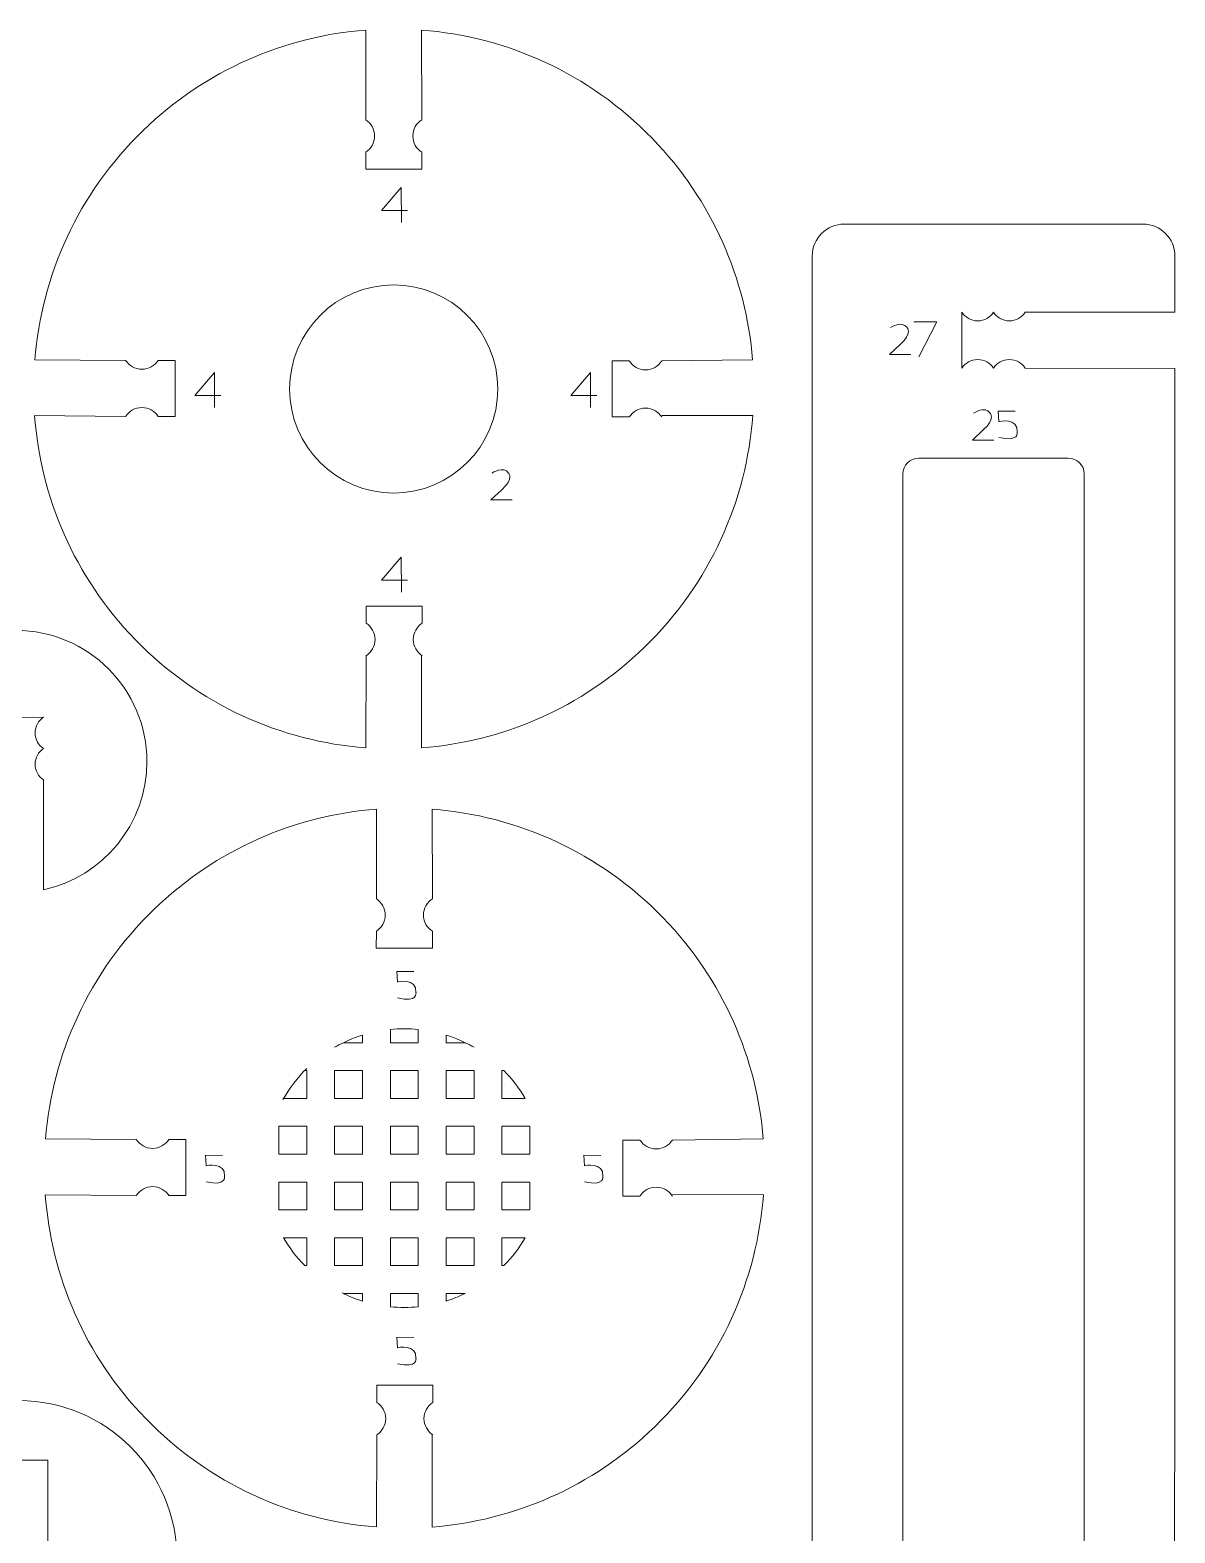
# Model space of a CAD drawing. Header units: centimetres. Extents: x -25 to 25, y -32.5 to 32.5.
# Drawn here: x -8.58 to -2.42, y 12.18 to 20.27 of the extents above; entities that cross this region are included whole.
import ezdxf

# ---------------------------------------------------------------- set-up
doc = ezdxf.new("R2010")
doc.units = ezdxf.units.CM
doc.header["$MEASUREMENT"] = 0
doc.layers.add('Capa 1', color=7, linetype='Continuous')

msp = doc.modelspace()

# ---------------------------------------------------------------- linework, layer by layer
at = {"layer": 'Capa 1', "color": 250, "lineweight": 9}
for points, knots in [([(-6.7736, 19.78507), (-6.7736, 19.78507), (-6.77306, 20.26761), (-6.77306, 20.26761), (-6.77306, 20.26761), (-7.20742, 20.23413), (-7.63309, 20.05464), (-7.97048, 19.72786), (-7.97048, 19.72786), (-8.32206, 19.38733), (-8.51676, 18.94587), (-8.55331, 18.49355), (-8.55331, 18.49355), (-8.55331, 18.49355), (-8.0647, 18.49055), (-8.0647, 18.49055)], [0, 0, 0, 0, 0.2, 0.2, 0.2, 0.2, 0.4, 0.4, 0.4, 0.4, 0.6, 0.6, 0.6, 0.6, 1, 1, 1, 1]), ([(-5.18134, 18.48735), (-5.18134, 18.48735), (-4.6926, 18.49355), (-4.6926, 18.49355), (-4.6926, 18.49355), (-4.72743, 18.92554), (-4.90677, 19.34852), (-5.23184, 19.68414), (-5.23184, 19.68414), (-5.57411, 20.03751), (-6.01833, 20.23236), (-6.47306, 20.26751), (-6.47306, 20.26751), (-6.47306, 20.26751), (-6.47226, 19.78507), (-6.47226, 19.78507)], [0, 0, 0, 0, 0.2, 0.2, 0.2, 0.2, 0.4, 0.4, 0.4, 0.4, 0.6, 0.6, 0.6, 0.6, 1, 1, 1, 1]), ([(-6.7736, 19.61056), (-6.7449, 19.62899), (-6.72588, 19.66118), (-6.72588, 19.69782), (-6.72588, 19.69782), (-6.72588, 19.73445), (-6.7449, 19.76665), (-6.7736, 19.78507)], [0, 0, 0, 0, 0.3333333, 0.3333333, 0.3333333, 0.3333333, 1, 1, 1, 1]), ([(-6.47226, 19.61056), (-6.50096, 19.62899), (-6.51998, 19.66118), (-6.51998, 19.69782), (-6.51998, 19.69782), (-6.51998, 19.73445), (-6.50096, 19.76665), (-6.47226, 19.78507)], [0, 0, 0, 0, 0.3333333, 0.3333333, 0.3333333, 0.3333333, 1, 1, 1, 1]), ([(-6.7736, 19.61055), (-6.7736, 19.61055), (-6.77371, 19.51895), (-6.77371, 19.51895), (-6.77371, 19.51895), (-6.77371, 19.51895), (-6.47226, 19.51895), (-6.47226, 19.51895), (-6.47226, 19.51895), (-6.47226, 19.51895), (-6.47226, 19.61057), (-6.47226, 19.61057)], [0, 0, 0, 0, 0.25, 0.25, 0.25, 0.25, 0.5, 0.5, 0.5, 0.5, 1, 1, 1, 1]), ([(-3.22624, 18.74914), (-3.22624, 18.74914), (-2.4209, 18.74914), (-2.4209, 18.74914), (-2.4209, 18.74914), (-2.4209, 18.74914), (-2.4209, 19.05194), (-2.4209, 19.05194), (-2.4209, 19.05194), (-2.4209, 19.05194), (-2.4218, 19.06944), (-2.4218, 19.06944), (-2.4218, 19.06944), (-2.4218, 19.06944), (-2.42442, 19.08646), (-2.42442, 19.08646), (-2.42442, 19.08646), (-2.42442, 19.08646), (-2.42869, 19.10289), (-2.42869, 19.10289), (-2.42869, 19.10289), (-2.42869, 19.10289), (-2.43449, 19.11865), (-2.43449, 19.11865), (-2.43449, 19.11865), (-2.43449, 19.11865), (-2.44177, 19.13364), (-2.44177, 19.13364), (-2.44177, 19.13364), (-2.44177, 19.13364), (-2.45042, 19.14781), (-2.45042, 19.14781), (-2.45042, 19.14781), (-2.45042, 19.14781), (-2.46036, 19.16106), (-2.46036, 19.16106), (-2.46036, 19.16106), (-2.46036, 19.16106), (-2.47149, 19.17325), (-2.47149, 19.17325), (-2.47149, 19.17325), (-2.47149, 19.17325), (-2.48371, 19.18439), (-2.48371, 19.18439), (-2.48371, 19.18439), (-2.48371, 19.18439), (-2.49699, 19.19429), (-2.49699, 19.19429), (-2.49699, 19.19429), (-2.49699, 19.19429), (-2.51119, 19.20291), (-2.51119, 19.20291), (-2.51119, 19.20291), (-2.51119, 19.20291), (-2.52623, 19.21017), (-2.52623, 19.21017), (-2.52623, 19.21017), (-2.52623, 19.21017), (-2.54202, 19.21597), (-2.54202, 19.21597), (-2.54202, 19.21597), (-2.54202, 19.21597), (-2.55848, 19.22024), (-2.55848, 19.22024), (-2.55848, 19.22024), (-2.55848, 19.22024), (-2.57553, 19.22286), (-2.57553, 19.22286), (-2.57553, 19.22286), (-2.57553, 19.22286), (-4.19971, 19.22373), (-4.19971, 19.22373), (-4.19971, 19.22373), (-4.19971, 19.22373), (-4.21723, 19.22286), (-4.21723, 19.22286), (-4.21723, 19.22286), (-4.21723, 19.22286), (-4.23428, 19.22024), (-4.23428, 19.22024), (-4.23428, 19.22024), (-4.23428, 19.22024), (-4.25077, 19.21597), (-4.25077, 19.21597), (-4.25077, 19.21597), (-4.25077, 19.21597), (-4.26656, 19.21017), (-4.26656, 19.21017), (-4.26656, 19.21017), (-4.26656, 19.21017), (-4.2816, 19.20291), (-4.2816, 19.20291), (-4.2816, 19.20291), (-4.2816, 19.20291), (-4.2958, 19.19429), (-4.2958, 19.19429), (-4.2958, 19.19429), (-4.2958, 19.19429), (-4.30905, 19.18439), (-4.30905, 19.18439), (-4.30905, 19.18439), (-4.30905, 19.18439), (-4.3213, 19.17325), (-4.3213, 19.17325), (-4.3213, 19.17325), (-4.3213, 19.17325), (-4.33243, 19.16106), (-4.33243, 19.16106), (-4.33243, 19.16106), (-4.33243, 19.16106), (-4.34237, 19.14781), (-4.34237, 19.14781), (-4.34237, 19.14781), (-4.34237, 19.14781), (-4.35101, 19.13364), (-4.35101, 19.13364), (-4.35101, 19.13364), (-4.35101, 19.13364), (-4.3583, 19.11865), (-4.3583, 19.11865), (-4.3583, 19.11865), (-4.3583, 19.11865), (-4.3641, 19.10289), (-4.3641, 19.10289), (-4.3641, 19.10289), (-4.3641, 19.10289), (-4.36837, 19.08646), (-4.36837, 19.08646), (-4.36837, 19.08646), (-4.36837, 19.08646), (-4.37096, 19.06944), (-4.37096, 19.06944), (-4.37096, 19.06944), (-4.37096, 19.06944), (-4.37186, 19.05194), (-4.37186, 19.05194), (-4.37186, 19.05194), (-4.37186, 19.05194), (-4.37198, 6.57106), (-4.37198, 6.57106)], [0, 0, 0, 0, 0.0277778, 0.0277778, 0.0277778, 0.0277778, 0.0555556, 0.0555556, 0.0555556, 0.0555556, 0.0833333, 0.0833333, 0.0833333, 0.0833333, 0.1111111, 0.1111111, 0.1111111, 0.1111111, 0.1388889, 0.1388889, 0.1388889, 0.1388889, 0.1666667, 0.1666667, 0.1666667, 0.1666667, 0.1944444, 0.1944444, 0.1944444, 0.1944444, 0.2222222, 0.2222222, 0.2222222, 0.2222222, 0.25, 0.25, 0.25, 0.25, 0.2777778, 0.2777778, 0.2777778, 0.2777778, 0.3055556, 0.3055556, 0.3055556, 0.3055556, 0.3333333, 0.3333333, 0.3333333, 0.3333333, 0.3611111, 0.3611111, 0.3611111, 0.3611111, 0.3888889, 0.3888889, 0.3888889, 0.3888889, 0.4166667, 0.4166667, 0.4166667, 0.4166667, 0.4444444, 0.4444444, 0.4444444, 0.4444444, 0.4722222, 0.4722222, 0.4722222, 0.4722222, 0.5, 0.5, 0.5, 0.5, 0.5277778, 0.5277778, 0.5277778, 0.5277778, 0.5555556, 0.5555556, 0.5555556, 0.5555556, 0.5833333, 0.5833333, 0.5833333, 0.5833333, 0.6111111, 0.6111111, 0.6111111, 0.6111111, 0.6388889, 0.6388889, 0.6388889, 0.6388889, 0.6666667, 0.6666667, 0.6666667, 0.6666667, 0.6944444, 0.6944444, 0.6944444, 0.6944444, 0.7222222, 0.7222222, 0.7222222, 0.7222222, 0.75, 0.75, 0.75, 0.75, 0.7777778, 0.7777778, 0.7777778, 0.7777778, 0.8055556, 0.8055556, 0.8055556, 0.8055556, 0.8333333, 0.8333333, 0.8333333, 0.8333333, 0.8611111, 0.8611111, 0.8611111, 0.8611111, 0.8888889, 0.8888889, 0.8888889, 0.8888889, 0.9166667, 0.9166667, 0.9166667, 0.9166667, 0.9444444, 0.9444444, 0.9444444, 0.9444444, 1, 1, 1, 1]), ([(-7.18305, 18.33668), (-7.18305, 18.02739), (-6.93233, 17.7767), (-6.62306, 17.7767), (-6.62306, 17.7767), (-6.31379, 17.77666), (-6.06306, 18.02739), (-6.06306, 18.33668), (-6.06306, 18.33668), (-6.06305, 18.64598), (-6.31379, 18.89667), (-6.62305, 18.89667), (-6.62305, 18.89667), (-6.93233, 18.89668), (-7.18305, 18.64598), (-7.18305, 18.33668)], [0, 0, 0, 0, 0.2, 0.2, 0.2, 0.2, 0.4, 0.4, 0.4, 0.4, 0.6, 0.6, 0.6, 0.6, 1, 1, 1, 1]), ([(-3.39638, 18.74914), (-3.41434, 18.72144), (-3.44573, 18.70308), (-3.48144, 18.70308), (-3.48144, 18.70308), (-3.51715, 18.70308), (-3.54854, 18.72144), (-3.5665, 18.74914)], [0, 0, 0, 0, 0.3333333, 0.3333333, 0.3333333, 0.3333333, 1, 1, 1, 1]), ([(-3.39637, 18.44913), (-3.41433, 18.47683), (-3.44572, 18.49519), (-3.48143, 18.49519), (-3.48143, 18.49519), (-3.51715, 18.49519), (-3.54854, 18.47683), (-3.56649, 18.44913), (-3.56649, 18.44913), (-3.56649, 18.44913), (-3.5665, 18.74914), (-3.5665, 18.74914)], [0, 0, 0, 0, 0.25, 0.25, 0.25, 0.25, 0.5, 0.5, 0.5, 0.5, 1, 1, 1, 1]), ([(-3.22625, 18.74914), (-3.24421, 18.72144), (-3.2756, 18.70308), (-3.31132, 18.70308), (-3.31132, 18.70308), (-3.34703, 18.70308), (-3.37842, 18.72144), (-3.39638, 18.74914)], [0, 0, 0, 0, 0.3333333, 0.3333333, 0.3333333, 0.3333333, 1, 1, 1, 1]), ([(-7.89019, 18.49055), (-7.90862, 18.46185), (-7.94081, 18.44283), (-7.97745, 18.44283), (-7.97745, 18.44283), (-8.01408, 18.44283), (-8.04628, 18.46185), (-8.0647, 18.49055)], [0, 0, 0, 0, 0.3333333, 0.3333333, 0.3333333, 0.3333333, 1, 1, 1, 1]), ([(-7.89019, 18.49055), (-7.89019, 18.49055), (-7.79859, 18.49066), (-7.79859, 18.49066), (-7.79859, 18.49066), (-7.79859, 18.49066), (-7.79859, 18.18921), (-7.79859, 18.18921), (-7.79859, 18.18921), (-7.79859, 18.18921), (-7.89021, 18.18921), (-7.89021, 18.18921)], [0, 0, 0, 0, 0.25, 0.25, 0.25, 0.25, 0.5, 0.5, 0.5, 0.5, 1, 1, 1, 1]), ([(-5.35585, 18.48735), (-5.35585, 18.48735), (-5.44745, 18.48746), (-5.44745, 18.48746), (-5.44745, 18.48746), (-5.44745, 18.48746), (-5.44745, 18.18601), (-5.44745, 18.18601), (-5.44745, 18.18601), (-5.44745, 18.18601), (-5.35583, 18.18601), (-5.35583, 18.18601)], [0, 0, 0, 0, 0.25, 0.25, 0.25, 0.25, 0.5, 0.5, 0.5, 0.5, 1, 1, 1, 1]), ([(-5.18134, 18.48735), (-5.19977, 18.45865), (-5.23196, 18.43963), (-5.2686, 18.43963), (-5.2686, 18.43963), (-5.30523, 18.43963), (-5.33743, 18.45865), (-5.35585, 18.48735)], [0, 0, 0, 0, 0.3333333, 0.3333333, 0.3333333, 0.3333333, 1, 1, 1, 1]), ([(-3.22625, 18.44913), (-3.2442, 18.47683), (-3.27559, 18.49519), (-3.31131, 18.49519), (-3.31131, 18.49519), (-3.34702, 18.49519), (-3.37841, 18.47683), (-3.39637, 18.44913)], [0, 0, 0, 0, 0.3333333, 0.3333333, 0.3333333, 0.3333333, 1, 1, 1, 1]), ([(-2.42237, 6.57106), (-2.42237, 6.57106), (-2.4209, 18.4462), (-2.4209, 18.4462), (-2.4209, 18.4462), (-2.4209, 18.4462), (-3.22624, 18.44913), (-3.22624, 18.44913)], [0, 0, 0, 0, 0.3333333, 0.3333333, 0.3333333, 0.3333333, 1, 1, 1, 1]), ([(-8.0647, 18.18921), (-8.0647, 18.18921), (-8.55441, 18.19354), (-8.55441, 18.19354), (-8.55441, 18.19354), (-8.52227, 17.75679), (-8.34271, 17.3284), (-8.0142, 16.98923), (-8.0142, 16.98923), (-7.67195, 16.63589), (-7.22776, 16.44103), (-6.77306, 16.40588), (-6.77306, 16.40588), (-6.77306, 16.40588), (-6.77106, 16.90194), (-6.77106, 16.90194)], [0, 0, 0, 0, 0.2, 0.2, 0.2, 0.2, 0.4, 0.4, 0.4, 0.4, 0.6, 0.6, 0.6, 0.6, 1, 1, 1, 1]), ([(-7.89019, 18.18921), (-7.90862, 18.21791), (-7.94081, 18.23693), (-7.97745, 18.23693), (-7.97745, 18.23693), (-8.01408, 18.23693), (-8.04628, 18.21791), (-8.0647, 18.18921)], [0, 0, 0, 0, 0.3333333, 0.3333333, 0.3333333, 0.3333333, 1, 1, 1, 1]), ([(-6.47333, 16.90436), (-6.47333, 16.90436), (-6.47305, 16.40575), (-6.47305, 16.40575), (-6.47305, 16.40575), (-6.03866, 16.43924), (-5.61298, 16.61871), (-5.27557, 16.94551), (-5.27557, 16.94551), (-4.92043, 17.28948), (-4.7254, 17.73643), (-4.69168, 18.19354), (-4.69168, 18.19354), (-4.69168, 18.19354), (-5.18055, 18.19382), (-5.18055, 18.19382)], [0, 0, 0, 0, 0.2, 0.2, 0.2, 0.2, 0.4, 0.4, 0.4, 0.4, 0.6, 0.6, 0.6, 0.6, 1, 1, 1, 1]), ([(-5.18134, 18.18601), (-5.19977, 18.21471), (-5.23196, 18.23373), (-5.2686, 18.23373), (-5.2686, 18.23373), (-5.30523, 18.23373), (-5.33743, 18.21471), (-5.35585, 18.18601)], [0, 0, 0, 0, 0.3333333, 0.3333333, 0.3333333, 0.3333333, 1, 1, 1, 1]), ([(-3.79837, 17.9647), (-3.79837, 17.9647), (-2.99442, 17.9647), (-2.99442, 17.9647), (-2.99442, 17.9647), (-2.99442, 17.9647), (-2.97712, 17.96294), (-2.97712, 17.96294), (-2.97712, 17.96294), (-2.97712, 17.96294), (-2.961, 17.95786), (-2.961, 17.95786), (-2.961, 17.95786), (-2.961, 17.95786), (-2.94638, 17.94988), (-2.94638, 17.94988), (-2.94638, 17.94988), (-2.94638, 17.94988), (-2.93363, 17.93931), (-2.93363, 17.93931), (-2.93363, 17.93931), (-2.93363, 17.93931), (-2.92311, 17.92656), (-2.92311, 17.92656), (-2.92311, 17.92656), (-2.92311, 17.92656), (-2.91516, 17.91194), (-2.91516, 17.91194), (-2.91516, 17.91194), (-2.91516, 17.91194), (-2.91013, 17.89587), (-2.91013, 17.89587), (-2.91013, 17.89587), (-2.91013, 17.89587), (-2.90838, 17.87866), (-2.90838, 17.87866), (-2.90838, 17.87866), (-2.90838, 17.87866), (-2.90838, 7.6509), (-2.90838, 7.6509), (-2.90838, 7.6509), (-2.90838, 7.6509), (-2.91013, 7.63369), (-2.91013, 7.63369), (-2.91013, 7.63369), (-2.91013, 7.63369), (-2.91518, 7.61762), (-2.91518, 7.61762), (-2.91518, 7.61762), (-2.91518, 7.61762), (-2.92319, 7.603), (-2.92319, 7.603), (-2.92319, 7.603), (-2.92319, 7.603), (-2.93377, 7.59022), (-2.93377, 7.59022), (-2.93377, 7.59022), (-2.93377, 7.59022), (-2.94652, 7.57967), (-2.94652, 7.57967), (-2.94652, 7.57967), (-2.94652, 7.57967), (-2.96114, 7.57167), (-2.96114, 7.57167), (-2.96114, 7.57167), (-2.96114, 7.57167), (-2.97721, 7.56662), (-2.97721, 7.56662), (-2.97721, 7.56662), (-2.97721, 7.56662), (-2.99442, 7.56483), (-2.99442, 7.56483), (-2.99442, 7.56483), (-2.99442, 7.56483), (-3.79837, 7.56483), (-3.79837, 7.56483), (-3.79837, 7.56483), (-3.79837, 7.56483), (-3.81555, 7.56659), (-3.81555, 7.56659), (-3.81555, 7.56659), (-3.81555, 7.56659), (-3.83165, 7.57164), (-3.83165, 7.57164), (-3.83165, 7.57164), (-3.83165, 7.57164), (-3.84627, 7.57959), (-3.84627, 7.57959), (-3.84627, 7.57959), (-3.84627, 7.57959), (-3.85902, 7.59011), (-3.85902, 7.59011), (-3.85902, 7.59011), (-3.85902, 7.59011), (-3.8696, 7.60286), (-3.8696, 7.60286), (-3.8696, 7.60286), (-3.8696, 7.60286), (-3.87758, 7.61748), (-3.87758, 7.61748), (-3.87758, 7.61748), (-3.87758, 7.61748), (-3.88265, 7.6336), (-3.88265, 7.6336), (-3.88265, 7.6336), (-3.88265, 7.6336), (-3.88441, 7.6509), (-3.88441, 7.6509), (-3.88441, 7.6509), (-3.88441, 7.6509), (-3.88441, 17.87866), (-3.88441, 17.87866), (-3.88441, 17.87866), (-3.88441, 17.87866), (-3.88265, 17.89595), (-3.88265, 17.89595), (-3.88265, 17.89595), (-3.88265, 17.89595), (-3.87763, 17.91208), (-3.87763, 17.91208), (-3.87763, 17.91208), (-3.87763, 17.91208), (-3.86968, 17.9267), (-3.86968, 17.9267), (-3.86968, 17.9267), (-3.86968, 17.9267), (-3.85913, 17.93945), (-3.85913, 17.93945), (-3.85913, 17.93945), (-3.85913, 17.93945), (-3.84638, 17.94997), (-3.84638, 17.94997), (-3.84638, 17.94997), (-3.84638, 17.94997), (-3.83179, 17.95792), (-3.83179, 17.95792), (-3.83179, 17.95792), (-3.83179, 17.95792), (-3.81567, 17.96294), (-3.81567, 17.96294), (-3.81567, 17.96294), (-3.81567, 17.96294), (-3.79837, 17.9647), (-3.79837, 17.9647)], [0, 0, 0, 0, 0.027027, 0.027027, 0.027027, 0.027027, 0.0540541, 0.0540541, 0.0540541, 0.0540541, 0.0810811, 0.0810811, 0.0810811, 0.0810811, 0.1081081, 0.1081081, 0.1081081, 0.1081081, 0.1351351, 0.1351351, 0.1351351, 0.1351351, 0.1621622, 0.1621622, 0.1621622, 0.1621622, 0.1891892, 0.1891892, 0.1891892, 0.1891892, 0.2162162, 0.2162162, 0.2162162, 0.2162162, 0.2432432, 0.2432432, 0.2432432, 0.2432432, 0.2702703, 0.2702703, 0.2702703, 0.2702703, 0.2972973, 0.2972973, 0.2972973, 0.2972973, 0.3243243, 0.3243243, 0.3243243, 0.3243243, 0.3513514, 0.3513514, 0.3513514, 0.3513514, 0.3783784, 0.3783784, 0.3783784, 0.3783784, 0.4054054, 0.4054054, 0.4054054, 0.4054054, 0.4324324, 0.4324324, 0.4324324, 0.4324324, 0.4594595, 0.4594595, 0.4594595, 0.4594595, 0.4864865, 0.4864865, 0.4864865, 0.4864865, 0.5135135, 0.5135135, 0.5135135, 0.5135135, 0.5405405, 0.5405405, 0.5405405, 0.5405405, 0.5675676, 0.5675676, 0.5675676, 0.5675676, 0.5945946, 0.5945946, 0.5945946, 0.5945946, 0.6216216, 0.6216216, 0.6216216, 0.6216216, 0.6486486, 0.6486486, 0.6486486, 0.6486486, 0.6756757, 0.6756757, 0.6756757, 0.6756757, 0.7027027, 0.7027027, 0.7027027, 0.7027027, 0.7297297, 0.7297297, 0.7297297, 0.7297297, 0.7567568, 0.7567568, 0.7567568, 0.7567568, 0.7837838, 0.7837838, 0.7837838, 0.7837838, 0.8108108, 0.8108108, 0.8108108, 0.8108108, 0.8378378, 0.8378378, 0.8378378, 0.8378378, 0.8648649, 0.8648649, 0.8648649, 0.8648649, 0.8918919, 0.8918919, 0.8918919, 0.8918919, 0.9189189, 0.9189189, 0.9189189, 0.9189189, 0.9459459, 0.9459459, 0.9459459, 0.9459459, 1, 1, 1, 1]), ([(-6.77106, 17.07647), (-6.77106, 17.07647), (-6.77117, 17.16807), (-6.77117, 17.16807), (-6.77117, 17.16807), (-6.77117, 17.16807), (-6.46972, 17.16807), (-6.46972, 17.16807), (-6.46972, 17.16807), (-6.46972, 17.16807), (-6.46972, 17.07645), (-6.46972, 17.07645)], [0, 0, 0, 0, 0.25, 0.25, 0.25, 0.25, 0.5, 0.5, 0.5, 0.5, 1, 1, 1, 1]), ([(-6.77106, 16.90194), (-6.74236, 16.92037), (-6.72334, 16.95256), (-6.72334, 16.9892), (-6.72334, 16.9892), (-6.72334, 17.02583), (-6.74236, 17.05803), (-6.77106, 17.07645)], [0, 0, 0, 0, 0.3333333, 0.3333333, 0.3333333, 0.3333333, 1, 1, 1, 1]), ([(-6.46972, 16.90194), (-6.49842, 16.92037), (-6.51744, 16.95256), (-6.51744, 16.9892), (-6.51744, 16.9892), (-6.51744, 17.02583), (-6.49842, 17.05803), (-6.46972, 17.07645)], [0, 0, 0, 0, 0.3333333, 0.3333333, 0.3333333, 0.3333333, 1, 1, 1, 1]), ([(-8.50591, 16.23343), (-8.50591, 16.23343), (-8.50591, 15.6429), (-8.50591, 15.6429), (-8.50591, 15.6429), (-8.18831, 15.71167), (-7.95035, 15.99423), (-7.95035, 16.33242), (-7.95035, 16.33242), (-7.95035, 16.7221), (-8.26624, 17.03798), (-8.65591, 17.03798), (-8.65591, 17.03798), (-9.04558, 17.03798), (-9.36147, 16.7221), (-9.36147, 16.33242), (-9.36147, 16.33242), (-9.36147, 15.99423), (-9.12351, 15.71166), (-8.80591, 15.6429), (-8.80591, 15.6429), (-8.80591, 15.6429), (-8.80592, 16.23327), (-8.80592, 16.23327)], [0, 0, 0, 0, 0.1428571, 0.1428571, 0.1428571, 0.1428571, 0.2857143, 0.2857143, 0.2857143, 0.2857143, 0.4285714, 0.4285714, 0.4285714, 0.4285714, 0.5714286, 0.5714286, 0.5714286, 0.5714286, 0.7142857, 0.7142857, 0.7142857, 0.7142857, 1, 1, 1, 1]), ([(-9.48906, 12.04405), (-9.48906, 12.51348), (-9.1085, 12.89404), (-8.63906, 12.89404), (-8.63906, 12.89404), (-8.16962, 12.89404), (-7.78907, 12.51348), (-7.78907, 12.04405), (-7.78907, 12.04405), (-7.78907, 11.57461), (-8.16962, 11.19404), (-8.63906, 11.19404), (-8.63906, 11.19404), (-9.1085, 11.19404), (-9.48906, 11.57461), (-9.48906, 12.04405)], [0, 0, 0, 0, 0.2, 0.2, 0.2, 0.2, 0.4, 0.4, 0.4, 0.4, 0.6, 0.6, 0.6, 0.6, 1, 1, 1, 1]), ([(-8.48406, 12.57405), (-8.48406, 12.57405), (-8.48406, 11.51404), (-8.48406, 11.51404), (-8.48406, 11.51404), (-8.48406, 11.51404), (-8.79407, 11.51404), (-8.79407, 11.51404), (-8.79407, 11.51404), (-8.79407, 11.51404), (-8.79407, 12.57405), (-8.79407, 12.57405), (-8.79407, 12.57405), (-8.79407, 12.57405), (-8.48406, 12.57405), (-8.48406, 12.57405)], [0, 0, 0, 0, 0.2, 0.2, 0.2, 0.2, 0.4, 0.4, 0.4, 0.4, 0.6, 0.6, 0.6, 0.6, 1, 1, 1, 1])]:
    msp.add_open_spline(points, degree=3, knots=knots, dxfattribs=at)
at = {"layer": 'Capa 1', "color": 22, "lineweight": 5}
for points, knots in [([(-6.54809, 19.29644), (-6.54809, 19.29644), (-6.68775, 19.29644), (-6.68775, 19.29644), (-6.68775, 19.29644), (-6.68775, 19.29644), (-6.5827, 19.42005), (-6.5827, 19.42005), (-6.5827, 19.42005), (-6.5827, 19.42005), (-6.58149, 19.23214), (-6.58149, 19.23214)], [0, 0, 0, 0, 0.25, 0.25, 0.25, 0.25, 0.5, 0.5, 0.5, 0.5, 1, 1, 1, 1]), ([(-3.95081, 18.66708), (-3.95081, 18.66708), (-3.88898, 18.70789), (-3.86182, 18.66708), (-3.86182, 18.66708), (-3.86182, 18.66708), (-3.8309, 18.63618), (-3.89889, 18.57684)], [0, 0, 0, 0, 0.3333333, 0.3333333, 0.3333333, 0.3333333, 1, 1, 1, 1]), ([(-3.82608, 18.69863), (-3.82608, 18.69863), (-3.70082, 18.69863), (-3.70082, 18.69863), (-3.70082, 18.69863), (-3.70082, 18.69863), (-3.79804, 18.50905), (-3.79804, 18.50905)], [0, 0, 0, 0, 0.3333333, 0.3333333, 0.3333333, 0.3333333, 1, 1, 1, 1]), ([(-3.89889, 18.57684), (-3.89889, 18.57684), (-3.95697, 18.52246), (-3.95697, 18.52246), (-3.95697, 18.52246), (-3.95697, 18.52246), (-3.84165, 18.52246), (-3.84165, 18.52246)], [0, 0, 0, 0, 0.3333333, 0.3333333, 0.3333333, 0.3333333, 1, 1, 1, 1]), ([(-7.55313, 18.301), (-7.55313, 18.301), (-7.69279, 18.301), (-7.69279, 18.301), (-7.69279, 18.301), (-7.69279, 18.301), (-7.58774, 18.42461), (-7.58774, 18.42461), (-7.58774, 18.42461), (-7.58774, 18.42461), (-7.58653, 18.2367), (-7.58653, 18.2367)], [0, 0, 0, 0, 0.25, 0.25, 0.25, 0.25, 0.5, 0.5, 0.5, 0.5, 1, 1, 1, 1]), ([(-5.53055, 18.301), (-5.53055, 18.301), (-5.67021, 18.301), (-5.67021, 18.301), (-5.67021, 18.301), (-5.67021, 18.301), (-5.56516, 18.42461), (-5.56516, 18.42461), (-5.56516, 18.42461), (-5.56516, 18.42461), (-5.56395, 18.2367), (-5.56395, 18.2367)], [0, 0, 0, 0, 0.25, 0.25, 0.25, 0.25, 0.5, 0.5, 0.5, 0.5, 1, 1, 1, 1]), ([(-3.50416, 18.20651), (-3.50416, 18.20651), (-3.44233, 18.24732), (-3.41517, 18.20651), (-3.41517, 18.20651), (-3.41517, 18.20651), (-3.38425, 18.17561), (-3.45224, 18.11627)], [0, 0, 0, 0, 0.3333333, 0.3333333, 0.3333333, 0.3333333, 1, 1, 1, 1]), ([(-3.27997, 18.21748), (-3.27997, 18.21748), (-3.37144, 18.21803), (-3.37144, 18.21803), (-3.37144, 18.21803), (-3.37144, 18.21803), (-3.36815, 18.16165), (-3.36815, 18.16165)], [0, 0, 0, 0, 0.3333333, 0.3333333, 0.3333333, 0.3333333, 1, 1, 1, 1]), ([(-3.45224, 18.11627), (-3.45224, 18.11627), (-3.51032, 18.06189), (-3.51032, 18.06189), (-3.51032, 18.06189), (-3.51032, 18.06189), (-3.395, 18.06189), (-3.395, 18.06189)], [0, 0, 0, 0, 0.3333333, 0.3333333, 0.3333333, 0.3333333, 1, 1, 1, 1]), ([(-3.36815, 18.16165), (-3.36815, 18.16165), (-3.26306, 18.18571), (-3.26924, 18.10448), (-3.26924, 18.10448), (-3.26924, 18.10448), (-3.25813, 18.04879), (-3.36815, 18.076)], [0, 0, 0, 0, 0.3333333, 0.3333333, 0.3333333, 0.3333333, 1, 1, 1, 1]), ([(-6.09408, 17.8845), (-6.09408, 17.8845), (-6.03225, 17.92531), (-6.00509, 17.8845), (-6.00509, 17.8845), (-6.00509, 17.8845), (-5.97417, 17.8536), (-6.04216, 17.79426)], [0, 0, 0, 0, 0.3333333, 0.3333333, 0.3333333, 0.3333333, 1, 1, 1, 1]), ([(-6.04216, 17.79426), (-6.04216, 17.79426), (-6.10024, 17.73988), (-6.10024, 17.73988), (-6.10024, 17.73988), (-6.10024, 17.73988), (-5.98492, 17.73988), (-5.98492, 17.73988)], [0, 0, 0, 0, 0.3333333, 0.3333333, 0.3333333, 0.3333333, 1, 1, 1, 1]), ([(-6.54809, 17.30877), (-6.54809, 17.30877), (-6.68775, 17.30877), (-6.68775, 17.30877), (-6.68775, 17.30877), (-6.68775, 17.30877), (-6.5827, 17.43238), (-6.5827, 17.43238), (-6.5827, 17.43238), (-6.5827, 17.43238), (-6.58149, 17.24447), (-6.58149, 17.24447)], [0, 0, 0, 0, 0.25, 0.25, 0.25, 0.25, 0.5, 0.5, 0.5, 0.5, 1, 1, 1, 1]), ([(-6.51395, 15.20275), (-6.51395, 15.20275), (-6.60542, 15.2033), (-6.60542, 15.2033), (-6.60542, 15.2033), (-6.60542, 15.2033), (-6.60213, 15.14692), (-6.60213, 15.14692)], [0, 0, 0, 0, 0.3333333, 0.3333333, 0.3333333, 0.3333333, 1, 1, 1, 1]), ([(-6.60213, 15.14692), (-6.60213, 15.14692), (-6.49704, 15.17098), (-6.50322, 15.08975), (-6.50322, 15.08975), (-6.50322, 15.08975), (-6.49211, 15.03406), (-6.60213, 15.06127)], [0, 0, 0, 0, 0.3333333, 0.3333333, 0.3333333, 0.3333333, 1, 1, 1, 1]), ([(-7.54381, 14.21343), (-7.54381, 14.21343), (-7.63528, 14.21398), (-7.63528, 14.21398), (-7.63528, 14.21398), (-7.63528, 14.21398), (-7.63199, 14.1576), (-7.63199, 14.1576)], [0, 0, 0, 0, 0.3333333, 0.3333333, 0.3333333, 0.3333333, 1, 1, 1, 1]), ([(-7.63199, 14.1576), (-7.63199, 14.1576), (-7.5269, 14.18166), (-7.53308, 14.10043), (-7.53308, 14.10043), (-7.53308, 14.10043), (-7.52197, 14.04474), (-7.63199, 14.07195)], [0, 0, 0, 0, 0.3333333, 0.3333333, 0.3333333, 0.3333333, 1, 1, 1, 1]), ([(-5.50853, 14.21343), (-5.50853, 14.21343), (-5.6, 14.21398), (-5.6, 14.21398), (-5.6, 14.21398), (-5.6, 14.21398), (-5.59671, 14.1576), (-5.59671, 14.1576)], [0, 0, 0, 0, 0.3333333, 0.3333333, 0.3333333, 0.3333333, 1, 1, 1, 1]), ([(-5.59671, 14.1576), (-5.59671, 14.1576), (-5.49162, 14.18166), (-5.4978, 14.10043), (-5.4978, 14.10043), (-5.4978, 14.10043), (-5.48669, 14.04474), (-5.59671, 14.07195)], [0, 0, 0, 0, 0.3333333, 0.3333333, 0.3333333, 0.3333333, 1, 1, 1, 1]), ([(-6.51395, 13.23447), (-6.51395, 13.23447), (-6.60542, 13.23502), (-6.60542, 13.23502), (-6.60542, 13.23502), (-6.60542, 13.23502), (-6.60213, 13.17864), (-6.60213, 13.17864)], [0, 0, 0, 0, 0.3333333, 0.3333333, 0.3333333, 0.3333333, 1, 1, 1, 1]), ([(-6.60213, 13.17864), (-6.60213, 13.17864), (-6.49704, 13.2027), (-6.50322, 13.12147), (-6.50322, 13.12147), (-6.50322, 13.12147), (-6.49211, 13.06578), (-6.60213, 13.09299)], [0, 0, 0, 0, 0.3333333, 0.3333333, 0.3333333, 0.3333333, 1, 1, 1, 1])]:
    msp.add_open_spline(points, degree=3, knots=knots, dxfattribs=at)
at = {"layer": 'Capa 1', "color": 250, "lineweight": 9}
msp.add_open_spline([(-8.80592, 16.57015), (-8.80592, 16.57015), (-8.50591, 16.57031), (-8.50591, 16.57031)], degree=3, dxfattribs=at)
at = {"layer": 'Capa 1', "color": 250, "lineweight": 18}
for points, knots in [([(-8.50591, 16.57031), (-8.53361, 16.55253), (-8.55197, 16.52145), (-8.55197, 16.48609), (-8.55197, 16.48609), (-8.55197, 16.45073), (-8.53361, 16.41965), (-8.50591, 16.40187)], [0, 0, 0, 0, 0.3333333, 0.3333333, 0.3333333, 0.3333333, 1, 1, 1, 1]), ([(-8.50591, 16.40187), (-8.53361, 16.38409), (-8.55197, 16.35301), (-8.55197, 16.31765), (-8.55197, 16.31765), (-8.55197, 16.28229), (-8.53361, 16.25121), (-8.50591, 16.23343)], [0, 0, 0, 0, 0.3333333, 0.3333333, 0.3333333, 0.3333333, 1, 1, 1, 1]), ([(-6.7163, 15.59361), (-6.7163, 15.59361), (-6.71576, 16.07615), (-6.71576, 16.07615), (-6.71576, 16.07615), (-7.15012, 16.04267), (-7.57579, 15.86318), (-7.91318, 15.5364), (-7.91318, 15.5364), (-8.26476, 15.19587), (-8.45946, 14.75441), (-8.49601, 14.30209), (-8.49601, 14.30209), (-8.49601, 14.30209), (-8.0074, 14.29909), (-8.0074, 14.29909)], [0, 0, 0, 0, 0.2, 0.2, 0.2, 0.2, 0.4, 0.4, 0.4, 0.4, 0.6, 0.6, 0.6, 0.6, 1, 1, 1, 1]), ([(-5.12404, 14.29589), (-5.12404, 14.29589), (-4.6353, 14.30209), (-4.6353, 14.30209), (-4.6353, 14.30209), (-4.67013, 14.73408), (-4.84947, 15.15706), (-5.17454, 15.49268), (-5.17454, 15.49268), (-5.51681, 15.84605), (-5.96103, 16.0409), (-6.41576, 16.07605), (-6.41576, 16.07605), (-6.41576, 16.07605), (-6.41496, 15.59361), (-6.41496, 15.59361)], [0, 0, 0, 0, 0.2, 0.2, 0.2, 0.2, 0.4, 0.4, 0.4, 0.4, 0.6, 0.6, 0.6, 0.6, 1, 1, 1, 1]), ([(-6.7163, 15.4191), (-6.6876, 15.43753), (-6.66858, 15.46972), (-6.66858, 15.50636), (-6.66858, 15.50636), (-6.66858, 15.54299), (-6.6876, 15.57519), (-6.7163, 15.59361)], [0, 0, 0, 0, 0.3333333, 0.3333333, 0.3333333, 0.3333333, 1, 1, 1, 1]), ([(-6.41496, 15.4191), (-6.44366, 15.43753), (-6.46268, 15.46972), (-6.46268, 15.50636), (-6.46268, 15.50636), (-6.46268, 15.54299), (-6.44366, 15.57519), (-6.41496, 15.59361)], [0, 0, 0, 0, 0.3333333, 0.3333333, 0.3333333, 0.3333333, 1, 1, 1, 1]), ([(-6.7163, 15.41909), (-6.7163, 15.41909), (-6.71641, 15.32749), (-6.71641, 15.32749), (-6.71641, 15.32749), (-6.71641, 15.32749), (-6.41496, 15.32749), (-6.41496, 15.32749), (-6.41496, 15.32749), (-6.41496, 15.32749), (-6.41496, 15.41911), (-6.41496, 15.41911)], [0, 0, 0, 0, 0.25, 0.25, 0.25, 0.25, 0.5, 0.5, 0.5, 0.5, 1, 1, 1, 1]), ([(-6.49077, 14.8915), (-6.49077, 14.8915), (-6.49077, 14.81991), (-6.49077, 14.81991), (-6.49077, 14.81991), (-6.49077, 14.81991), (-6.6407, 14.81991), (-6.6407, 14.81991), (-6.6407, 14.81991), (-6.6407, 14.81991), (-6.6407, 14.8915), (-6.6407, 14.8915), (-6.6407, 14.8915), (-6.61605, 14.89395), (-6.59105, 14.89522), (-6.56576, 14.89522), (-6.56576, 14.89522), (-6.54045, 14.89522), (-6.51544, 14.89395), (-6.49077, 14.8915)], [0, 0, 0, 0, 0.1666667, 0.1666667, 0.1666667, 0.1666667, 0.3333333, 0.3333333, 0.3333333, 0.3333333, 0.5, 0.5, 0.5, 0.5, 0.6666667, 0.6666667, 0.6666667, 0.6666667, 1, 1, 1, 1]), ([(-6.79063, 14.8609), (-6.79063, 14.8609), (-6.79063, 14.81991), (-6.79063, 14.81991), (-6.79063, 14.81991), (-6.79063, 14.81991), (-6.89358, 14.81991), (-6.89358, 14.81991), (-6.89358, 14.81991), (-6.90957, 14.81213), (-6.92524, 14.80379), (-6.94056, 14.79493), (-6.94056, 14.79493), (-6.94056, 14.79493), (-6.94056, 14.79498), (-6.94056, 14.79498), (-6.94056, 14.79498), (-6.89357, 14.82215), (-6.84335, 14.84435), (-6.79063, 14.8609)], [0, 0, 0, 0, 0.1666667, 0.1666667, 0.1666667, 0.1666667, 0.3333333, 0.3333333, 0.3333333, 0.3333333, 0.5, 0.5, 0.5, 0.5, 0.6666667, 0.6666667, 0.6666667, 0.6666667, 1, 1, 1, 1]), ([(-6.19091, 14.79495), (-6.19091, 14.79495), (-6.19091, 14.79492), (-6.19091, 14.79492), (-6.19091, 14.79492), (-6.20624, 14.80379), (-6.22191, 14.81212), (-6.2379, 14.81991), (-6.2379, 14.81991), (-6.2379, 14.81991), (-6.34084, 14.81991), (-6.34084, 14.81991), (-6.34084, 14.81991), (-6.34084, 14.81991), (-6.34084, 14.86089), (-6.34084, 14.86089), (-6.34084, 14.86089), (-6.28812, 14.84433), (-6.23791, 14.82212), (-6.19091, 14.79495)], [0, 0, 0, 0, 0.1666667, 0.1666667, 0.1666667, 0.1666667, 0.3333333, 0.3333333, 0.3333333, 0.3333333, 0.5, 0.5, 0.5, 0.5, 0.6666667, 0.6666667, 0.6666667, 0.6666667, 1, 1, 1, 1]), ([(-7.09049, 14.68102), (-7.09049, 14.68102), (-7.09049, 14.68098), (-7.09049, 14.68098), (-7.09049, 14.68098), (-7.09419, 14.67735), (-7.09786, 14.67368), (-7.10149, 14.66998), (-7.10149, 14.66998), (-7.10149, 14.66998), (-7.09049, 14.66998), (-7.09049, 14.66998), (-7.09049, 14.66998), (-7.09049, 14.66998), (-7.09049, 14.52005), (-7.09049, 14.52005), (-7.09049, 14.52005), (-7.09049, 14.52005), (-7.21547, 14.52005), (-7.21547, 14.52005), (-7.21547, 14.52005), (-7.21547, 14.52005), (-7.21926, 14.51342), (-7.21926, 14.51342), (-7.21926, 14.51342), (-7.18433, 14.57525), (-7.14088, 14.63166), (-7.09049, 14.68102)], [0, 0, 0, 0, 0.125, 0.125, 0.125, 0.125, 0.25, 0.25, 0.25, 0.25, 0.375, 0.375, 0.375, 0.375, 0.5, 0.5, 0.5, 0.5, 0.625, 0.625, 0.625, 0.625, 0.75, 0.75, 0.75, 0.75, 1, 1, 1, 1]), ([(-6.79063, 14.66998), (-6.79063, 14.66998), (-6.79063, 14.52005), (-6.79063, 14.52005), (-6.79063, 14.52005), (-6.79063, 14.52005), (-6.94056, 14.52005), (-6.94056, 14.52005), (-6.94056, 14.52005), (-6.94056, 14.52005), (-6.94056, 14.66998), (-6.94056, 14.66998), (-6.94056, 14.66998), (-6.94056, 14.66998), (-6.79063, 14.66998), (-6.79063, 14.66998)], [0, 0, 0, 0, 0.2, 0.2, 0.2, 0.2, 0.4, 0.4, 0.4, 0.4, 0.6, 0.6, 0.6, 0.6, 1, 1, 1, 1]), ([(-6.49077, 14.66998), (-6.49077, 14.66998), (-6.49077, 14.52005), (-6.49077, 14.52005), (-6.49077, 14.52005), (-6.49077, 14.52005), (-6.6407, 14.52005), (-6.6407, 14.52005), (-6.6407, 14.52005), (-6.6407, 14.52005), (-6.6407, 14.66998), (-6.6407, 14.66998), (-6.6407, 14.66998), (-6.6407, 14.66998), (-6.49077, 14.66998), (-6.49077, 14.66998)], [0, 0, 0, 0, 0.2, 0.2, 0.2, 0.2, 0.4, 0.4, 0.4, 0.4, 0.6, 0.6, 0.6, 0.6, 1, 1, 1, 1]), ([(-6.19091, 14.66998), (-6.19091, 14.66998), (-6.19091, 14.52005), (-6.19091, 14.52005), (-6.19091, 14.52005), (-6.19091, 14.52005), (-6.34084, 14.52005), (-6.34084, 14.52005), (-6.34084, 14.52005), (-6.34084, 14.52005), (-6.34084, 14.66998), (-6.34084, 14.66998), (-6.34084, 14.66998), (-6.34084, 14.66998), (-6.19091, 14.66998), (-6.19091, 14.66998)], [0, 0, 0, 0, 0.2, 0.2, 0.2, 0.2, 0.4, 0.4, 0.4, 0.4, 0.6, 0.6, 0.6, 0.6, 1, 1, 1, 1]), ([(-6.04098, 14.52005), (-6.04098, 14.52005), (-6.04098, 14.66998), (-6.04098, 14.66998), (-6.04098, 14.66998), (-6.04098, 14.66998), (-6.02999, 14.66998), (-6.02999, 14.66998), (-6.02999, 14.66998), (-5.98604, 14.62511), (-5.94769, 14.57477), (-5.91604, 14.52005), (-5.91604, 14.52005), (-5.91604, 14.52005), (-6.04098, 14.52005), (-6.04098, 14.52005)], [0, 0, 0, 0, 0.2, 0.2, 0.2, 0.2, 0.4, 0.4, 0.4, 0.4, 0.6, 0.6, 0.6, 0.6, 1, 1, 1, 1]), ([(-7.09049, 14.37012), (-7.09049, 14.37012), (-7.09049, 14.22019), (-7.09049, 14.22019), (-7.09049, 14.22019), (-7.09049, 14.22019), (-7.24042, 14.22019), (-7.24042, 14.22019), (-7.24042, 14.22019), (-7.24042, 14.22019), (-7.24042, 14.37012), (-7.24042, 14.37012), (-7.24042, 14.37012), (-7.24042, 14.37012), (-7.09049, 14.37012), (-7.09049, 14.37012)], [0, 0, 0, 0, 0.2, 0.2, 0.2, 0.2, 0.4, 0.4, 0.4, 0.4, 0.6, 0.6, 0.6, 0.6, 1, 1, 1, 1]), ([(-6.79063, 14.37012), (-6.79063, 14.37012), (-6.79063, 14.22019), (-6.79063, 14.22019), (-6.79063, 14.22019), (-6.79063, 14.22019), (-6.94056, 14.22019), (-6.94056, 14.22019), (-6.94056, 14.22019), (-6.94056, 14.22019), (-6.94056, 14.37012), (-6.94056, 14.37012), (-6.94056, 14.37012), (-6.94056, 14.37012), (-6.79063, 14.37012), (-6.79063, 14.37012)], [0, 0, 0, 0, 0.2, 0.2, 0.2, 0.2, 0.4, 0.4, 0.4, 0.4, 0.6, 0.6, 0.6, 0.6, 1, 1, 1, 1]), ([(-6.49077, 14.37012), (-6.49077, 14.37012), (-6.49077, 14.22019), (-6.49077, 14.22019), (-6.49077, 14.22019), (-6.49077, 14.22019), (-6.6407, 14.22019), (-6.6407, 14.22019), (-6.6407, 14.22019), (-6.6407, 14.22019), (-6.6407, 14.37012), (-6.6407, 14.37012), (-6.6407, 14.37012), (-6.6407, 14.37012), (-6.49077, 14.37012), (-6.49077, 14.37012)], [0, 0, 0, 0, 0.2, 0.2, 0.2, 0.2, 0.4, 0.4, 0.4, 0.4, 0.6, 0.6, 0.6, 0.6, 1, 1, 1, 1]), ([(-6.19091, 14.37012), (-6.19091, 14.37012), (-6.19091, 14.22019), (-6.19091, 14.22019), (-6.19091, 14.22019), (-6.19091, 14.22019), (-6.34084, 14.22019), (-6.34084, 14.22019), (-6.34084, 14.22019), (-6.34084, 14.22019), (-6.34084, 14.37012), (-6.34084, 14.37012), (-6.34084, 14.37012), (-6.34084, 14.37012), (-6.19091, 14.37012), (-6.19091, 14.37012)], [0, 0, 0, 0, 0.2, 0.2, 0.2, 0.2, 0.4, 0.4, 0.4, 0.4, 0.6, 0.6, 0.6, 0.6, 1, 1, 1, 1]), ([(-5.89105, 14.37012), (-5.89105, 14.37012), (-5.89105, 14.22019), (-5.89105, 14.22019), (-5.89105, 14.22019), (-5.89105, 14.22019), (-6.04098, 14.22019), (-6.04098, 14.22019), (-6.04098, 14.22019), (-6.04098, 14.22019), (-6.04098, 14.37012), (-6.04098, 14.37012), (-6.04098, 14.37012), (-6.04098, 14.37012), (-5.89105, 14.37012), (-5.89105, 14.37012)], [0, 0, 0, 0, 0.2, 0.2, 0.2, 0.2, 0.4, 0.4, 0.4, 0.4, 0.6, 0.6, 0.6, 0.6, 1, 1, 1, 1]), ([(-7.83289, 14.29909), (-7.85132, 14.27039), (-7.88351, 14.25137), (-7.92015, 14.25137), (-7.92015, 14.25137), (-7.95678, 14.25137), (-7.98898, 14.27039), (-8.0074, 14.29909)], [0, 0, 0, 0, 0.3333333, 0.3333333, 0.3333333, 0.3333333, 1, 1, 1, 1]), ([(-7.83289, 14.29909), (-7.83289, 14.29909), (-7.74129, 14.2992), (-7.74129, 14.2992), (-7.74129, 14.2992), (-7.74129, 14.2992), (-7.74129, 13.99775), (-7.74129, 13.99775), (-7.74129, 13.99775), (-7.74129, 13.99775), (-7.83291, 13.99775), (-7.83291, 13.99775)], [0, 0, 0, 0, 0.25, 0.25, 0.25, 0.25, 0.5, 0.5, 0.5, 0.5, 1, 1, 1, 1]), ([(-5.29855, 14.29589), (-5.29855, 14.29589), (-5.39015, 14.296), (-5.39015, 14.296), (-5.39015, 14.296), (-5.39015, 14.296), (-5.39015, 13.99455), (-5.39015, 13.99455), (-5.39015, 13.99455), (-5.39015, 13.99455), (-5.29853, 13.99455), (-5.29853, 13.99455)], [0, 0, 0, 0, 0.25, 0.25, 0.25, 0.25, 0.5, 0.5, 0.5, 0.5, 1, 1, 1, 1]), ([(-5.12404, 14.29589), (-5.14247, 14.26719), (-5.17466, 14.24817), (-5.2113, 14.24817), (-5.2113, 14.24817), (-5.24793, 14.24817), (-5.28013, 14.26719), (-5.29855, 14.29589)], [0, 0, 0, 0, 0.3333333, 0.3333333, 0.3333333, 0.3333333, 1, 1, 1, 1]), ([(-7.09049, 14.07026), (-7.09049, 14.07026), (-7.09049, 13.92033), (-7.09049, 13.92033), (-7.09049, 13.92033), (-7.09049, 13.92033), (-7.24042, 13.92033), (-7.24042, 13.92033), (-7.24042, 13.92033), (-7.24042, 13.92033), (-7.24042, 14.07026), (-7.24042, 14.07026), (-7.24042, 14.07026), (-7.24042, 14.07026), (-7.09049, 14.07026), (-7.09049, 14.07026)], [0, 0, 0, 0, 0.2, 0.2, 0.2, 0.2, 0.4, 0.4, 0.4, 0.4, 0.6, 0.6, 0.6, 0.6, 1, 1, 1, 1]), ([(-6.79063, 14.07026), (-6.79063, 14.07026), (-6.79063, 13.92033), (-6.79063, 13.92033), (-6.79063, 13.92033), (-6.79063, 13.92033), (-6.94056, 13.92033), (-6.94056, 13.92033), (-6.94056, 13.92033), (-6.94056, 13.92033), (-6.94056, 14.07026), (-6.94056, 14.07026), (-6.94056, 14.07026), (-6.94056, 14.07026), (-6.79063, 14.07026), (-6.79063, 14.07026)], [0, 0, 0, 0, 0.2, 0.2, 0.2, 0.2, 0.4, 0.4, 0.4, 0.4, 0.6, 0.6, 0.6, 0.6, 1, 1, 1, 1]), ([(-6.49077, 14.07026), (-6.49077, 14.07026), (-6.49077, 13.92033), (-6.49077, 13.92033), (-6.49077, 13.92033), (-6.49077, 13.92033), (-6.6407, 13.92033), (-6.6407, 13.92033), (-6.6407, 13.92033), (-6.6407, 13.92033), (-6.6407, 14.07026), (-6.6407, 14.07026), (-6.6407, 14.07026), (-6.6407, 14.07026), (-6.49077, 14.07026), (-6.49077, 14.07026)], [0, 0, 0, 0, 0.2, 0.2, 0.2, 0.2, 0.4, 0.4, 0.4, 0.4, 0.6, 0.6, 0.6, 0.6, 1, 1, 1, 1]), ([(-6.19091, 14.07026), (-6.19091, 14.07026), (-6.19091, 13.92033), (-6.19091, 13.92033), (-6.19091, 13.92033), (-6.19091, 13.92033), (-6.34084, 13.92033), (-6.34084, 13.92033), (-6.34084, 13.92033), (-6.34084, 13.92033), (-6.34084, 14.07026), (-6.34084, 14.07026), (-6.34084, 14.07026), (-6.34084, 14.07026), (-6.19091, 14.07026), (-6.19091, 14.07026)], [0, 0, 0, 0, 0.2, 0.2, 0.2, 0.2, 0.4, 0.4, 0.4, 0.4, 0.6, 0.6, 0.6, 0.6, 1, 1, 1, 1]), ([(-5.89105, 14.07026), (-5.89105, 14.07026), (-5.89105, 13.92033), (-5.89105, 13.92033), (-5.89105, 13.92033), (-5.89105, 13.92033), (-6.04098, 13.92033), (-6.04098, 13.92033), (-6.04098, 13.92033), (-6.04098, 13.92033), (-6.04098, 14.07026), (-6.04098, 14.07026), (-6.04098, 14.07026), (-6.04098, 14.07026), (-5.89105, 14.07026), (-5.89105, 14.07026)], [0, 0, 0, 0, 0.2, 0.2, 0.2, 0.2, 0.4, 0.4, 0.4, 0.4, 0.6, 0.6, 0.6, 0.6, 1, 1, 1, 1]), ([(-8.0074, 13.99775), (-8.0074, 13.99775), (-8.49711, 14.00208), (-8.49711, 14.00208), (-8.49711, 14.00208), (-8.46497, 13.56533), (-8.28541, 13.13694), (-7.9569, 12.79777), (-7.9569, 12.79777), (-7.61465, 12.44443), (-7.17046, 12.24957), (-6.71576, 12.21442), (-6.71576, 12.21442), (-6.71576, 12.21442), (-6.71376, 12.71048), (-6.71376, 12.71048)], [0, 0, 0, 0, 0.2, 0.2, 0.2, 0.2, 0.4, 0.4, 0.4, 0.4, 0.6, 0.6, 0.6, 0.6, 1, 1, 1, 1]), ([(-7.83289, 13.99775), (-7.85132, 14.02645), (-7.88351, 14.04547), (-7.92015, 14.04547), (-7.92015, 14.04547), (-7.95678, 14.04547), (-7.98898, 14.02645), (-8.0074, 13.99775)], [0, 0, 0, 0, 0.3333333, 0.3333333, 0.3333333, 0.3333333, 1, 1, 1, 1]), ([(-6.41603, 12.7129), (-6.41603, 12.7129), (-6.41575, 12.21429), (-6.41575, 12.21429), (-6.41575, 12.21429), (-5.98136, 12.24778), (-5.55568, 12.42725), (-5.21827, 12.75405), (-5.21827, 12.75405), (-4.86313, 13.09802), (-4.6681, 13.54497), (-4.63438, 14.00208), (-4.63438, 14.00208), (-4.63438, 14.00208), (-5.12325, 14.00236), (-5.12325, 14.00236)], [0, 0, 0, 0, 0.2, 0.2, 0.2, 0.2, 0.4, 0.4, 0.4, 0.4, 0.6, 0.6, 0.6, 0.6, 1, 1, 1, 1]), ([(-5.12404, 13.99455), (-5.14247, 14.02325), (-5.17466, 14.04227), (-5.2113, 14.04227), (-5.2113, 14.04227), (-5.24793, 14.04227), (-5.28013, 14.02325), (-5.29855, 13.99455)], [0, 0, 0, 0, 0.3333333, 0.3333333, 0.3333333, 0.3333333, 1, 1, 1, 1]), ([(-7.09049, 13.7704), (-7.09049, 13.7704), (-7.09049, 13.62047), (-7.09049, 13.62047), (-7.09049, 13.62047), (-7.09049, 13.62047), (-7.10154, 13.62047), (-7.10154, 13.62047), (-7.10154, 13.62047), (-7.14549, 13.66533), (-7.18385, 13.71568), (-7.21549, 13.7704), (-7.21549, 13.7704), (-7.21549, 13.7704), (-7.09049, 13.7704), (-7.09049, 13.7704)], [0, 0, 0, 0, 0.2, 0.2, 0.2, 0.2, 0.4, 0.4, 0.4, 0.4, 0.6, 0.6, 0.6, 0.6, 1, 1, 1, 1]), ([(-6.79063, 13.7704), (-6.79063, 13.7704), (-6.79063, 13.62047), (-6.79063, 13.62047), (-6.79063, 13.62047), (-6.79063, 13.62047), (-6.94056, 13.62047), (-6.94056, 13.62047), (-6.94056, 13.62047), (-6.94056, 13.62047), (-6.94056, 13.7704), (-6.94056, 13.7704), (-6.94056, 13.7704), (-6.94056, 13.7704), (-6.79063, 13.7704), (-6.79063, 13.7704)], [0, 0, 0, 0, 0.2, 0.2, 0.2, 0.2, 0.4, 0.4, 0.4, 0.4, 0.6, 0.6, 0.6, 0.6, 1, 1, 1, 1]), ([(-6.49077, 13.7704), (-6.49077, 13.7704), (-6.49077, 13.62047), (-6.49077, 13.62047), (-6.49077, 13.62047), (-6.49077, 13.62047), (-6.6407, 13.62047), (-6.6407, 13.62047), (-6.6407, 13.62047), (-6.6407, 13.62047), (-6.6407, 13.7704), (-6.6407, 13.7704), (-6.6407, 13.7704), (-6.6407, 13.7704), (-6.49077, 13.7704), (-6.49077, 13.7704)], [0, 0, 0, 0, 0.2, 0.2, 0.2, 0.2, 0.4, 0.4, 0.4, 0.4, 0.6, 0.6, 0.6, 0.6, 1, 1, 1, 1]), ([(-6.19091, 13.7704), (-6.19091, 13.7704), (-6.19091, 13.62047), (-6.19091, 13.62047), (-6.19091, 13.62047), (-6.19091, 13.62047), (-6.34084, 13.62047), (-6.34084, 13.62047), (-6.34084, 13.62047), (-6.34084, 13.62047), (-6.34084, 13.7704), (-6.34084, 13.7704), (-6.34084, 13.7704), (-6.34084, 13.7704), (-6.19091, 13.7704), (-6.19091, 13.7704)], [0, 0, 0, 0, 0.2, 0.2, 0.2, 0.2, 0.4, 0.4, 0.4, 0.4, 0.6, 0.6, 0.6, 0.6, 1, 1, 1, 1]), ([(-5.91603, 13.7704), (-5.94768, 13.71568), (-5.98604, 13.66534), (-6.02998, 13.62047), (-6.02998, 13.62047), (-6.02998, 13.62047), (-6.04098, 13.62047), (-6.04098, 13.62047), (-6.04098, 13.62047), (-6.04098, 13.62047), (-6.04098, 13.7704), (-6.04098, 13.7704), (-6.04098, 13.7704), (-6.04098, 13.7704), (-5.91603, 13.7704), (-5.91603, 13.7704)], [0, 0, 0, 0, 0.2, 0.2, 0.2, 0.2, 0.4, 0.4, 0.4, 0.4, 0.6, 0.6, 0.6, 0.6, 1, 1, 1, 1]), ([(-6.79063, 13.47054), (-6.79063, 13.47054), (-6.79063, 13.42954), (-6.79063, 13.42954), (-6.79063, 13.42954), (-6.82852, 13.44144), (-6.86512, 13.45625), (-6.90016, 13.47373), (-6.90016, 13.47373), (-6.90016, 13.47373), (-6.89368, 13.47054), (-6.89368, 13.47054), (-6.89368, 13.47054), (-6.89368, 13.47054), (-6.79063, 13.47054), (-6.79063, 13.47054)], [0, 0, 0, 0, 0.2, 0.2, 0.2, 0.2, 0.4, 0.4, 0.4, 0.4, 0.6, 0.6, 0.6, 0.6, 1, 1, 1, 1]), ([(-6.49077, 13.47054), (-6.49077, 13.47054), (-6.49077, 13.39894), (-6.49077, 13.39894), (-6.49077, 13.39894), (-6.51544, 13.39649), (-6.54045, 13.39522), (-6.56576, 13.39522), (-6.56576, 13.39522), (-6.59105, 13.39522), (-6.61605, 13.39649), (-6.6407, 13.39894), (-6.6407, 13.39894), (-6.6407, 13.39894), (-6.6407, 13.47054), (-6.6407, 13.47054), (-6.6407, 13.47054), (-6.6407, 13.47054), (-6.49077, 13.47054), (-6.49077, 13.47054)], [0, 0, 0, 0, 0.1666667, 0.1666667, 0.1666667, 0.1666667, 0.3333333, 0.3333333, 0.3333333, 0.3333333, 0.5, 0.5, 0.5, 0.5, 0.6666667, 0.6666667, 0.6666667, 0.6666667, 1, 1, 1, 1]), ([(-6.23784, 13.47054), (-6.2709, 13.45445), (-6.30529, 13.4407), (-6.34084, 13.42955), (-6.34084, 13.42955), (-6.34084, 13.42955), (-6.34084, 13.47054), (-6.34084, 13.47054), (-6.34084, 13.47054), (-6.34084, 13.47054), (-6.23784, 13.47054), (-6.23784, 13.47054)], [0, 0, 0, 0, 0.25, 0.25, 0.25, 0.25, 0.5, 0.5, 0.5, 0.5, 1, 1, 1, 1]), ([(-6.71376, 12.88501), (-6.71376, 12.88501), (-6.71387, 12.97661), (-6.71387, 12.97661), (-6.71387, 12.97661), (-6.71387, 12.97661), (-6.41242, 12.97661), (-6.41242, 12.97661), (-6.41242, 12.97661), (-6.41242, 12.97661), (-6.41242, 12.88499), (-6.41242, 12.88499)], [0, 0, 0, 0, 0.25, 0.25, 0.25, 0.25, 0.5, 0.5, 0.5, 0.5, 1, 1, 1, 1]), ([(-6.71376, 12.71048), (-6.68506, 12.72891), (-6.66604, 12.7611), (-6.66604, 12.79774), (-6.66604, 12.79774), (-6.66604, 12.83437), (-6.68506, 12.86657), (-6.71376, 12.88499)], [0, 0, 0, 0, 0.3333333, 0.3333333, 0.3333333, 0.3333333, 1, 1, 1, 1]), ([(-6.41242, 12.71048), (-6.44112, 12.72891), (-6.46014, 12.7611), (-6.46014, 12.79774), (-6.46014, 12.79774), (-6.46014, 12.83437), (-6.44112, 12.86657), (-6.41242, 12.88499)], [0, 0, 0, 0, 0.3333333, 0.3333333, 0.3333333, 0.3333333, 1, 1, 1, 1])]:
    msp.add_open_spline(points, degree=3, knots=knots, dxfattribs=at)

doc.saveas('drawing.dxf')
